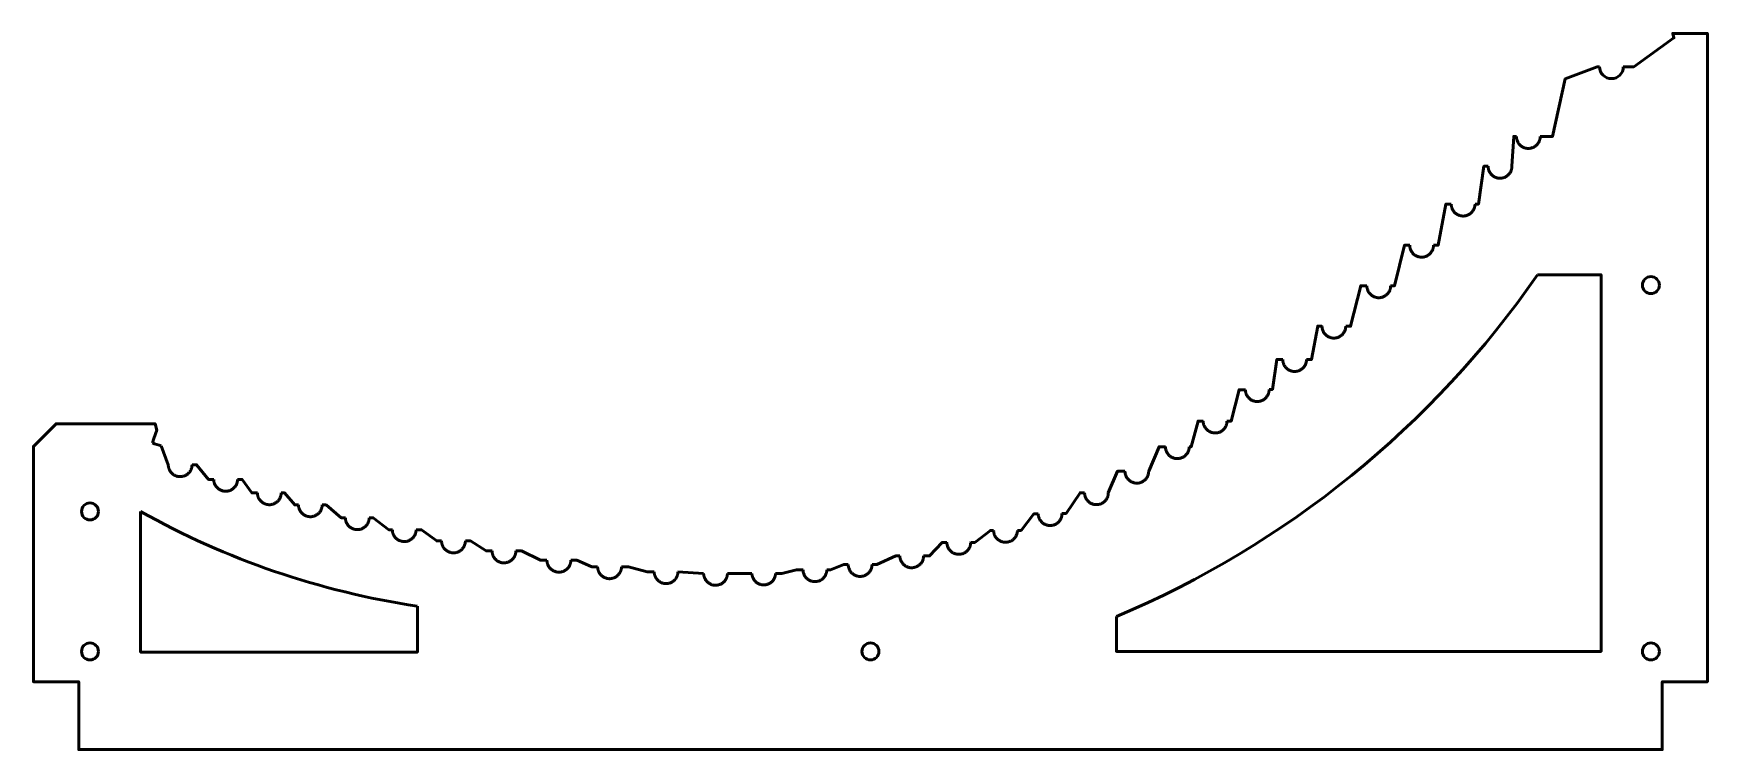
# Model space of a CAD drawing. Header units: millimetres. Extents: x -631 to 849, y -156 to 477.
import ezdxf

# ---------------------------------------------------------------- set-up
doc = ezdxf.new("R2010")
doc.units = ezdxf.units.MM
doc.layers.get('0').update_dxf_attribs({"color": 18, "true_color": 0x000000})

msp = doc.modelspace()

# ---------------------------------------------------------------- linework, layer by layer
at = {"color": 18, "linetype": 'Continuous', "lineweight": 50, "true_color": 0x000000}
for p, q in [((-518.5, 112.2), (-512.3, 95.6)), ((-61.7, 1), (-39, -0.5)), ((-18, -0.5), (3.6, -0.5))]:
    msp.add_line(p, q, dxfattribs=at)
for points in [[(774.1, 447.6), (783.5, 447.6), (818.8, 473.2), (817.8, 477.1), (848.5, 477.1), (848.5, -96.3), (808.5, -96.3), (808.5, -156.3), (-591.5, -156.3), (-591.5, -96.3), (-631.5, -96.3), (-631.5, 111.8), (-611.5, 131.8), (-524, 131.8), (-522.5, 126.2), (-525, 118.7), (-526.3, 114.9)], [(700.7, 386), (711.5, 386), (722.8, 436.9), (751, 447.6), (753.1, 447.6)], [(675.6, 359.6), (677.2, 386), (679.6, 386)], [(643, 326.2), (646, 326.2), (650.9, 359.6), (654.6, 359.6)], [(606.3, 289.8), (610.3, 289.8), (617.2, 326.2), (622, 326.2)], [(568.4, 253.9), (571.9, 253.9), (580.5, 289.8), (585.3, 289.8)], [(326, -38.5), (326, -69.5), (754.4, -69.5), (754.4, 263.6), (698.2, 263.6)], [(528.7, 218.1), (533, 218.1), (542, 253.9), (547.4, 253.9)], [(494, 188.6), (498.3, 188.6), (503.9, 218.3), (507.7, 218.3)], [(461, 162.2), (463.9, 162.2), (467.8, 188.8), (473, 188.8)], [(423.7, 134.2), (427.4, 134.2), (434.4, 161.9), (440, 161.9)], [(390.3, 111.5), (392.1, 111.5), (398.1, 134.2), (402.7, 134.2)], [(354.5, 89.9), (363.7, 111.5), (369.3, 111.5)], [(-491.3, 95.6), (-487.2, 95.6), (-476.6, 82.6), (-472.1, 82.6)], [(318.8, 70.8), (326.9, 89.9), (333.5, 89.9)], [(-451.1, 82.6), (-447, 82.6), (-438.4, 70.7), (-433.5, 70.7)], [(-412.5, 70.7), (-409.5, 70.7), (-400.5, 60.1), (-397.2, 60.1)], [(-376.2, 60.1), (-372.8, 60.1), (-359.5, 48.7), (-355.7, 48.7)], [(277.8, 52.6), (281.4, 52.6), (293.8, 70.8), (297.8, 70.8)], [(-536.8, 54.3), (-536.8, -70.1), (-292.1, -70.1), (-292.1, -29.4)], [(-334.7, 48.7), (-331.2, 48.7), (-317.3, 38.1), (-314.2, 38.1)], [(238.4, 37.5), (241.7, 37.5), (252.9, 52.1), (256.8, 52.1)], [(-293.2, 38.1), (-288.5, 38.1), (-274.9, 28.2), (-270.7, 28.2)], [(197.1, 26.9), (200.9, 26.9), (214.5, 37.5), (217.4, 37.5)], [(-249.6, 28.2), (-245.1, 28.2), (-231.2, 19.3), (-226, 19.3)], [(-205, 19.3), (-200, 19.3), (-183.3, 11.1), (-177.5, 11.1)], [(109.9, 7.3), (114, 7.3), (130.9, 15), (134.5, 15)], [(155.5, 15), (160.8, 15), (171.9, 26.9), (176.1, 26.9)], [(-156.4, 11.1), (-151, 11.1), (-137.9, 5.3), (-132.7, 5.3)], [(-111.6, 5.3), (-105.3, 5.3), (-89, 1), (-82.7, 1)], [(24.6, -0.5), (30.2, -0.5), (43.2, 2.7), (48.9, 2.7)], [(69.9, 2.7), (73.2, 2.7), (85, 7.3), (88.9, 7.3)]]:
    msp.add_lwpolyline(points, dxfattribs=at)
for centre in [(798.5, 254.5), (-581.5, 54.3), (-581.5, -69.5), (108.5, -69.5), (798.5, -69.5)]:
    msp.add_circle(centre, 7.5, dxfattribs=at)
msp.add_arc((763.6, 447.6), 10.5, 180, 0, dxfattribs=at)
at = {"color": 18, "linetype": 'Continuous', "lineweight": 50, "true_color": 0x000000, "extrusion": (0, 0, -1)}
for centre, radius, start, end in [((7.2, 752.3), 858.2, 214.716, 247.1496), ((185.7, 681.3), 718.7, 278.5183, 299.2485)]:
    msp.add_arc(centre, radius, start, end, dxfattribs=at)
at = {"color": 18, "linetype": 'Continuous', "lineweight": 50, "true_color": 0x000000}
for points, weights, knots in [([(679.6, 386), (679.6, 378.9), (686.1, 376.2), (695.8, 372.2), (699.8, 381.9)], [0.887439070688, 0.78310878145, 1, 0.707106781186, 1], [128.850181, 128.850181, 128.850181, 130.013376, 130.013376, 131.584173, 131.584173, 131.584173]), ([(654.6, 359.6), (654.6, 352.3), (661.3, 349.7), (671.1, 346), (674.9, 355.8)], [0.89253472741, 0.777997552917, 1, 0.707106781187, 1], [96.907837, 96.907837, 96.907837, 98.098443, 98.098443, 99.66924, 99.66924, 99.66924]), ([(622, 326.2), (621.9, 318.4), (629.3, 316.1), (639.3, 312.9), (642.5, 323)], [0.904808316845, 0.766915580343, 1, 0.707106781186, 1], [53.1691, 53.1691, 53.1691, 54.41914, 54.41914, 55.989936, 55.989936, 55.989936]), ([(585.3, 289.8), (585.2, 281.8), (592.9, 279.6), (602.9, 276.7), (605.9, 286.9)], [0.91112928174, 0.761728589793, 1, 0.707106781186, 1], [4.934717, 4.934717, 4.934717, 6.212575, 6.212575, 7.783371, 7.783371, 7.783371]), ([(547.4, 253.9), (547.4, 245.4), (555.6, 243.6), (565.9, 241.3), (568.2, 251.6)], [0.926144160484, 0.750448239778, 1, 0.707106781186, 1], [90.265132, 90.265132, 90.265132, 91.603486, 91.603486, 93.174283, 93.174283, 93.174283]), ([(507.7, 218.3), (507.6, 208.8), (517, 207.7), (527.4, 206.5), (528.6, 216.9)], [0.960491859059, 0.728410367927, 1, 0.707106781187, 1], [41.46428, 41.46428, 41.46428, 42.920825, 42.920825, 44.491621, 44.491621, 44.491621]), ([(473, 188.8), (472.9, 178.2), (483.4, 178.1), (493.9, 178), (494, 188.6)], [1, 0.707106781187, 1, 0.707106781187, 1], [0, 0, 0, 1.570796, 1.570796, 3.141593, 3.141593, 3.141593]), ([(440, 161.9), (440.1, 151.3), (450.6, 151.5), (461.1, 151.7), (461, 162.2)], [1, 0.707106781187, 1, 0.707106781187, 1], [688.100747, 688.100747, 688.100747, 689.671544, 689.671544, 691.24234, 691.24234, 691.24234]), ([(402.7, 133.9), (403.1, 123.3), (413.6, 123.7), (423.7, 124), (423.7, 134.2)], [1, 0.707106781186, 1, 0.713816084216, 0.986888773862], [647.165525, 647.165525, 647.165525, 648.736321, 648.736321, 650.271135, 650.271135, 650.271135]), ([(369.3, 111.1), (369.8, 100.5), (380.3, 101), (390.3, 101.5), (390.3, 111.5)], [1, 0.707106781187, 1, 0.716101731084, 0.98256258226], [614.154433, 614.154433, 614.154433, 615.725229, 615.725229, 617.247786, 617.247786, 617.247786]), ([(-505.1, 85.6), (-495.1, 82.3), (-491.8, 92.3), (-491.3, 93.9), (-491.3, 95.6)], [0.999999999999, 0.707106781187, 1, 0.936922489687, 0.90101373612], [18.982159, 18.982159, 18.982159, 20.552955, 20.552955, 20.891242, 20.891242, 20.891242]), ([(333.5, 89.4), (334, 78.9), (344.5, 79.3), (354.5, 79.8), (354.5, 89.9)], [1, 0.707106781186, 1, 0.71579904384, 0.983131399441], [581.896759, 581.896759, 581.896759, 583.467555, 583.467555, 584.991735, 584.991735, 584.991735]), ([(-464.9, 72.7), (-455, 69.4), (-451.6, 79.3), (-451.1, 80.9), (-451.1, 82.6)], [1, 0.707106781186, 1, 0.937162401965, 0.901287283586], [47.378859, 47.378859, 47.378859, 48.949656, 48.949656, 49.286656, 49.286656, 49.286656]), ([(-426.3, 60.8), (-416.4, 57.4), (-413, 67.4), (-412.5, 69), (-412.5, 70.7)], [1, 0.707106781186, 1, 0.936928659401, 0.901020760968], [74.220629, 74.220629, 74.220629, 75.791425, 75.791425, 76.129679, 76.129679, 76.129679]), ([(-390.1, 50.2), (-380.2, 46.8), (-376.8, 56.7), (-376.2, 58.4), (-376.2, 60.1)], [1, 0.707106781187, 1, 0.93537624668, 0.89926957211], [97.571649, 97.571649, 97.571649, 99.142445, 99.142445, 99.489025, 99.489025, 99.489025]), ([(297.8, 70.3), (298.3, 59.8), (308.8, 60.3), (318.8, 60.8), (318.8, 70.8)], [1, 0.707106781187, 1, 0.717387105034, 0.980161015025], [551.44993, 551.44993, 551.44993, 553.020726, 553.020726, 554.536389, 554.536389, 554.536389]), ([(-348.7, 38.8), (-338.8, 35.3), (-335.3, 45.1), (-334.7, 46.9), (-334.7, 48.7)], [1, 0.707106781186, 1, 0.932257338496, 0.895850794682], [125.446289, 125.446289, 125.446289, 127.017085, 127.017085, 127.380391, 127.380391, 127.380391]), ([(256.8, 52.1), (257.1, 41.6), (267.6, 41.8), (278.1, 42), (277.8, 52.6)], [1, 0.707106781187, 1, 0.707106781187, 1], [518.684289, 518.684289, 518.684289, 520.255085, 520.255085, 521.825882, 521.825882, 521.825882]), ([(-307.3, 28.3), (-297.5, 24.6), (-293.8, 34.5), (-293.2, 36.2), (-293.2, 38.1)], [1, 0.707106781187, 1, 0.930947348681, 0.894454472378], [152.604112, 152.604112, 152.604112, 154.174908, 154.174908, 154.54524, 154.54524, 154.54524]), ([(217.4, 37.5), (217.4, 27.1), (227.9, 27), (238.4, 27), (238.4, 37.5)], [0.997960903241, 0.708129903494, 1, 0.707106781187, 1], [489.887788, 489.887788, 489.887788, 491.453098, 491.453098, 493.023894, 493.023894, 493.023894]), ([(-264.2, 18.5), (-254.6, 14.4), (-250.5, 24.1), (-249.6, 26.1), (-249.6, 28.2)], [1, 0.707106781186, 1, 0.922439889126, 0.885956665065], [181.445212, 181.445212, 181.445212, 183.016009, 183.016009, 183.431966, 183.431966, 183.431966]), ([(-220.3, 9.9), (-210.9, 5.2), (-206.1, 14.5), (-205, 16.8), (-205, 19.3)], [1, 0.707106781187, 1, 0.909715826033, 0.875091746225], [210.761522, 210.761522, 210.761522, 212.332319, 212.332319, 212.816516, 212.816516, 212.816516]), ([(134.5, 14.7), (134.8, 4.2), (145.3, 4.5), (155.5, 4.8), (155.5, 15)], [1, 0.707106781187, 1, 0.712900617069, 0.988641548525], [433.897123, 433.897123, 433.897123, 435.467919, 435.467919, 437.007643, 437.007643, 437.007643]), ([(176.1, 26.4), (176.6, 15.9), (187.1, 16.4), (197.1, 16.8), (197.1, 26.9)], [1, 0.707106781186, 1, 0.716345012567, 0.9821063088], [462.845217, 462.845217, 462.845217, 464.416013, 464.416013, 465.937265, 465.937265, 465.937265]), ([(-172.2, 2), (-163.1, -3.3), (-157.9, 5.8), (-156.4, 8.2), (-156.4, 11.1)], [1, 0.707106781186, 1, 0.899769990285, 0.868138733987], [243.299608, 243.299608, 243.299608, 244.870404, 244.870404, 245.407941, 245.407941, 245.407941]), ([(-128.5, -3.1), (-120.1, -9.4), (-113.8, -1), (-111.6, 1.8), (-111.6, 5.3)], [1, 0.707106781187, 1, 0.877880488364, 0.857594506249], [271.317401, 271.317401, 271.317401, 272.888198, 272.888198, 273.543129, 273.543129, 273.543129]), ([(-79.8, -6.2), (-72.7, -13.9), (-65, -6.7), (-61.7, -3.6), (-61.7, 1)], [1, 0.707106781186, 1, 0.847348761094, 0.85381626747], [303.823766, 303.823766, 303.823766, 305.394563, 305.394563, 306.213236, 306.213236, 306.213236]), ([(49, 1.4), (50.2, -9), (60.7, -7.7), (69.9, -6.6), (69.9, 2.7)], [1, 0.707106781186, 1, 0.731775004286, 0.95481879668], [381.567768, 381.567768, 381.567768, 383.138564, 383.138564, 384.577064, 384.577064, 384.577064]), ([(88.9, 6.8), (89.4, -3.7), (99.9, -3.2), (109.9, -2.8), (109.9, 7.3)], [1, 0.707106781187, 1, 0.716979229831, 0.980920637016], [404.489573, 404.489573, 404.489573, 406.060369, 406.060369, 407.578219, 407.578219, 407.578219]), ([(-37.7, -5.4), (-32.8, -14.7), (-23.5, -9.8), (-17.9, -6.8), (-18, -0.5)], [1, 0.707106781187, 1, 0.800662557309, 0.872655507446], [329.474003, 329.474003, 329.474003, 331.044799, 331.044799, 332.113852, 332.113852, 332.113852]), ([(4.2, -3.5), (7.5, -13.5), (17.4, -10.2), (24.4, -7.9), (24.6, -0.5)], [1, 0.707106781186, 1, 0.775706171779, 0.894934952799], [354.015864, 354.015864, 354.015864, 355.58666, 355.58666, 356.789556, 356.789556, 356.789556])]:
    msp.add_rational_spline(points, weights, degree=2, knots=knots, dxfattribs=at)
for points, weights in [([(699.8, 381.9), (700.6, 383.9), (700.7, 386)], [1, 0.923997999737, 0.887439070688]), ([(674.9, 355.8), (675.6, 357.7), (675.6, 359.6)], [1, 0.929109228269, 0.89253472741]), ([(642.5, 323), (643, 324.5), (643, 326.2)], [1, 0.940191200844, 0.904808316845]), ([(605.9, 286.9), (606.3, 288.3), (606.3, 289.8)], [1, 0.945378191394, 0.91112928174]), ([(568.2, 251.6), (568.4, 252.7), (568.4, 253.9)], [1, 0.956658541409, 0.926144160484]), ([(528.6, 216.9), (528.7, 217.5), (528.7, 218.1)], [1, 0.976601585962, 0.956941638671]), ([(402.7, 134.2), (402.7, 134), (402.7, 133.9)], [0.986888773862, 0.993290696971, 1]), ([(369.3, 111.5), (369.3, 111.3), (369.3, 111.1)], [0.98256258226, 0.991005050102, 1]), ([(-512.3, 95.6), (-512.3, 88), (-505.1, 85.6)], [0.90101373612, 0.770184291499, 1]), ([(333.5, 89.9), (333.5, 89.6), (333.5, 89.4)], [0.983131399441, 0.991307737346, 1]), ([(-472.1, 82.6), (-472.1, 75.1), (-464.9, 72.7)], [0.901287283586, 0.769944379222, 1]), ([(-433.5, 70.7), (-433.5, 63.2), (-426.3, 60.8)], [0.901020760968, 0.770178121785, 1]), ([(-397.2, 60.1), (-397.2, 52.6), (-390.1, 50.2)], [0.899269572117, 0.7717305345, 1]), ([(297.8, 70.8), (297.8, 70.6), (297.8, 70.3)], [0.98016101502, 0.98971967615, 1]), ([(-355.7, 48.7), (-355.7, 41.3), (-348.7, 38.8)], [0.895850794682, 0.774849442691, 0.999999999999]), ([(-314.2, 38.1), (-314.2, 30.8), (-307.3, 28.3)], [0.894454472378, 0.776159432506, 1]), ([(-270.7, 28.2), (-270.7, 21.2), (-264.2, 18.5)], [0.885956665065, 0.784666892061, 0.999999999999]), ([(-226, 19.3), (-226, 12.9), (-220.3, 9.9)], [0.875091746245, 0.797390955128, 1]), ([(134.5, 15), (134.5, 14.9), (134.5, 14.7)], [0.988641548525, 0.994206164118, 1]), ([(176.1, 26.9), (176.1, 26.7), (176.1, 26.4)], [0.9821063088, 0.99076176862, 1]), ([(-177.5, 11.1), (-177.5, 5), (-172.2, 2)], [0.868138733987, 0.807336790902, 1]), ([(-132.7, 5.3), (-132.7, 0.1), (-128.5, -3.1)], [0.857594506263, 0.82922629278, 1]), ([(-82.7, 1), (-82.7, -3.1), (-79.8, -6.2)], [0.85381626747, 0.859758020092, 0.999999999999]), ([(48.9, 2.7), (48.9, 2.1), (49, 1.4)], [0.95481879668, 0.9753317769, 0.999999999999]), ([(88.9, 7.3), (88.9, 7), (88.9, 6.8)], [0.980920637016, 0.990127551356, 1]), ([(-39, -0.5), (-39, -3.1), (-37.7, -5.4)], [0.872655507446, 0.906444223878, 1]), ([(3.6, -0.5), (3.7, -2), (4.2, -3.5)], [0.908756276203, 0.943465989416, 1])]:
    msp.add_rational_spline(points, weights, degree=2, dxfattribs=at)
msp.add_open_spline([(-526.3, 114.9), (-523.7, 114), (-521.1, 113.1), (-518.5, 112.2)], degree=3, dxfattribs=at)

doc.saveas('drawing.dxf')
